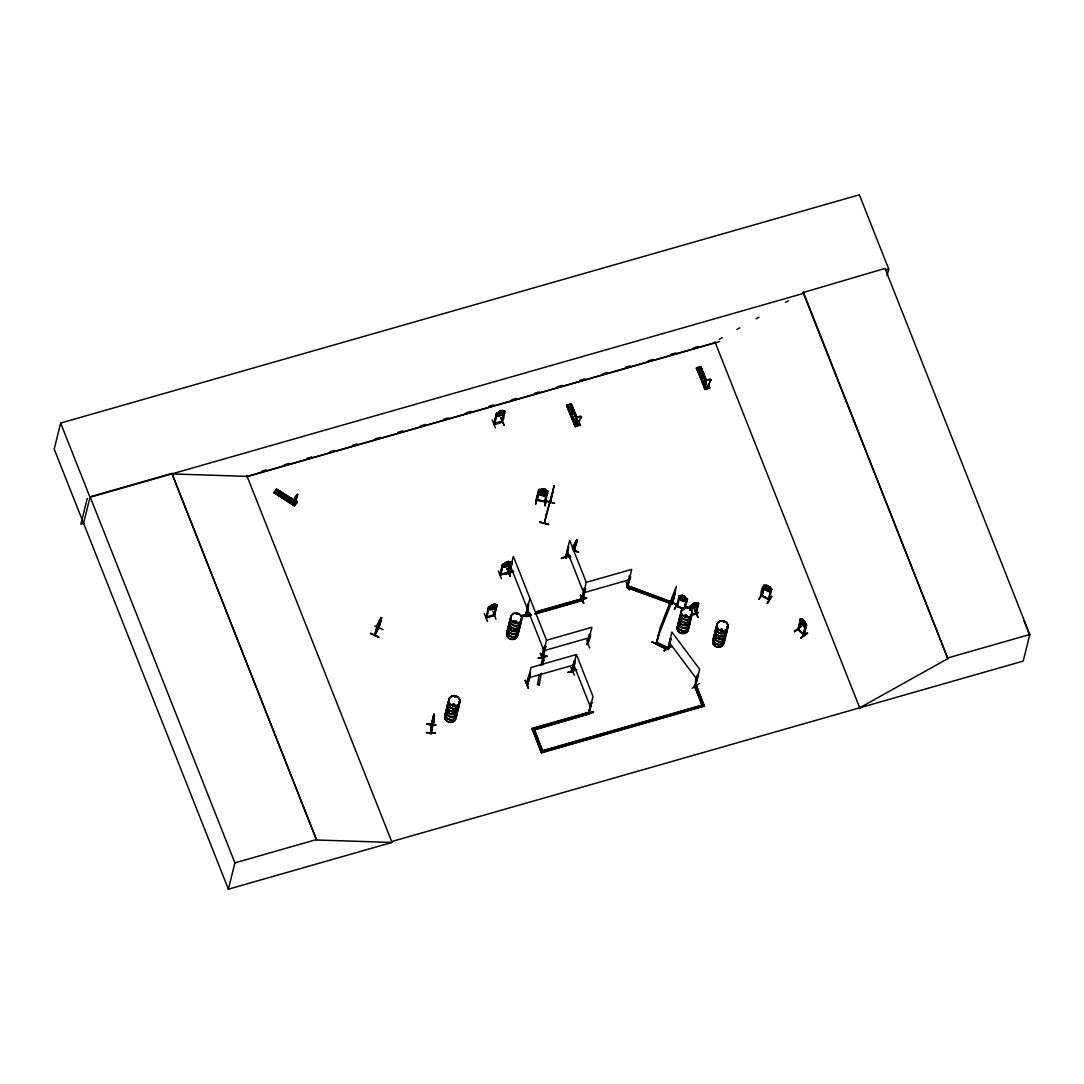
<?xml version="1.0" encoding="UTF-8"?>
<svg xmlns="http://www.w3.org/2000/svg" width="1084" height="1084" viewBox="0 0 1084 1084"><rect width="100%" height="100%" fill="white"/><g stroke="black" fill="none" stroke-linecap="round" stroke-linejoin="round"><path stroke-width="1.5" d="M433.112 720.318L433.749 715.941L433.275 724.18L433.857 721.551M426.784 724.342L435.836 725.088L426.839 724.085M431.595 724.464L431.107 732.933L431.54 724.789M431.256 724.329C429.115 749.857 434.034 718.353 434.156 714.288L431.134 725.142M434.115 715.047L433.736 714.37L434.007 715.142M431.242 732.445L434.44 715.372L433.681 722.527M453.478 705.264L452.963 704.668M454.21 705.454L453.993 705.115M454.67 697.066L455.172 696.551M516.079 622.528L514.724 622.487L515.171 621.308M515.848 622.406L515.266 621.403M516.079 621.918L515.943 622.744M516.485 614.167L516.96 613.923M517.434 614.194L516.851 613.788M686.633 615.807L686.064 616.593L685.495 615.712M687.066 608.205L687.947 608.49M687.92 608.422L687.134 608.043M722.188 629.939L721.185 629.479M723.421 622.27L723.285 621.728M433.83 721.578L430.727 732.161M294.563 499.317L294.726 497.922M296.704 494.792C299.265 493.139 295.187 502.569 293.845 503.789L295.051 497.299L297.775 494.236M295.227 501.77L296.149 502.38M295.39 504.101L296.42 501.933L295.39 504.101L296.596 502.055L296.311 503.193M296.42 502.8C295.349 502.556 294.563 501.418 295.295 502.475M509.778 573.68L512.054 562.596L509.494 573.883L511.269 567.609M526.187 615.468L525.997 613.937M525.659 614.994L529.033 614.086M526.187 615.021L527.231 610.292M509.182 573.097L513.328 556.349L546.512 640.265L542.434 657.351L545.238 646.511C543.341 644.343 541.688 660.21 542.596 655.901M542.827 656.592L542.176 655.928M582.054 599.127L586.281 582.352L569.683 540.401L565.469 557.095L566.173 557.664M566.133 557.664L565.631 556.756M565.794 557.42L565.916 557.122M582.379 599.018L582.203 597.84L583.138 600.319L536.119 613.761M591.092 703.462C586.43 723.556 589.561 705.332 591.728 702.744L589.168 713.055M588.734 713.191L588.571 712.527M580.401 418.207L580.468 418.37A3.035 1.125 -22.2 0 0 580.916 416.527A3.035 1.125 -22.2 0 0 576.918 417.719A3.035 1.125 -22.2 0 0 576.471 419.549L575.807 424.4L578.639 423.559L580.401 418.207A3.035 1.125 -22.2 0 0 580.848 416.364A3.035 1.125 -22.2 0 0 576.851 417.557A3.035 1.125 -22.2 0 0 576.403 419.386L575.739 424.237L578.571 423.397M659.384 632.622L656.186 643.517M656.823 643.083L659.086 632.514M486.689 617.324C486.513 617.202 486.025 616.837 486.824 617.609M494.548 615.048L485.971 617.528M527.827 684.329C523.464 685.955 535.767 658.611 527.678 684.411L526.973 684.532L527.501 683.977M527.908 683.95L526.878 684.221M582.88 598.802L582.203 599.438L584.723 587.894L582.284 599.398M627.826 586.038C624.696 589.696 633.639 574.981 629.343 575.943L626.796 586.647L627.744 586.024M696.077 613.964C688.042 615.319 709.004 609.249 691.077 615.075M493.789 423.519L502.312 421.08M800.954 619.52L800.71 618.679L797.892 629.398L803.745 635.644L803.556 634.37M805.873 624.628L806.591 624.994L804.071 635.468L798.366 628.734M805.805 624.56L803.176 635.048L804.016 635.373M434.291 717.472L433.722 720.481L434.332 716.578M537.488 684.573L539.304 684.587L537.488 684.573L539.304 674.505M540.957 665.088L545.713 646.376L544.954 646.606M539.222 684.912L541.336 673.218M542.772 665.102L544.222 656.985L542.407 657.094M536.797 495.862L535.726 503.992L537.339 495.754M535.726 503.992L537.325 495.74M538.179 493.166L540.821 495.307L543.775 496.038L547.081 494.873M538.287 493.166L540.753 495.429M539.209 489.44L540.035 489.86L539.209 489.44C536.58 491.011 537.637 503.504 536.661 499.426M542.42 488.64L540.266 491.337L541.986 492.732L546.119 492.543L546.417 491.296L545.442 489.263L542.42 488.64L545.428 489.345L548.016 491.526M542.921 490.93L541.648 492.055L542.257 493.627L544.385 493.383L543.897 491.133M547.474 493.342L544.168 494.25L541.201 493.599M544.94 491.12L544.344 489.304L543.355 489.196L539.859 492.99L541.58 494.385L545.699 494.196L544.954 491.038L547.569 493.356M547.135 491.309L547.948 491.228L547.027 491.431L544.412 501.743L545.347 502L544.629 501.418M546.268 497.57L545.157 505.93L546.322 497.597M546.35 497.786L544.764 505.618M547.163 495.009L543.734 495.998M284.74 496.431L284.347 495.252M887.105 275.553L888.717 269.049L859.355 194.822L60.65 423.058L54.2 449.101L228.399 889.178L392.029 842.417L246.786 475.524M87.248 498.41L80.853 524.236L83.725 523.409M83.563 523.328L90.121 496.797L171.882 473.437L316.542 839.992L391.907 842.458L391.581 841.591L1023.215 661.091L1029.8 634.506L885.018 268.439L803.068 292.558L947.85 658.625L859.707 707.811M316.542 839.992L171.882 473.437M274.13 492.556L294.482 505.943L274.049 492.461L276.488 489.101L297.287 502.041L294.699 505.51L273.967 492.705L274.496 491.987M297.246 502.109L276.569 489.141M276.149 493.776L278.547 490.551M281.515 497.136L283.913 493.911M283.615 498.437L286.013 495.225M295.011 500.429L296.975 502.285L297.301 501.486L295.011 500.429L297.301 501.486M295.2 500.171L292.599 504.196L292.761 503.518M294.916 505.117L294.862 505.415M228.399 889.178L234.903 862.864L90.121 496.797M374.739 625.969L383.072 629.601M377.882 624.099L375.159 634.75M377.598 623.964L374.752 634.641M380.647 618.476L381.609 617.65L378.492 628.856L381.609 617.65L380.904 618.937M378.573 627.65C367.124 648.489 383.018 621.972 381.189 617.582M378.492 628.856L381.229 618.341M370.498 633.49L378.817 637.189L370.484 633.557M492.231 419.887L495.347 427.76M494.819 423.6L497.136 413.234L493.694 423.898C504.29 424.4 504.385 418.438 503.938 411.297M496.364 413.451L493.925 424.223L493.952 423.424M497.136 413.234L494.033 423.79M503.924 425.321L500.822 417.448M503.193 414.264L501.675 421.662M504.209 411.486L501.567 422.001M504.927 411.297L504.426 412.963M431.093 725.508L433.736 714.37M484.331 613.612L487.543 621.444M489.412 607.189L488.532 607.148L485.971 617.866L494.467 615.427L496.851 604.709L493.83 615.306M488.532 607.148L488.179 609.167M486.865 617.677L489.304 606.918M498.315 570.916L501.458 578.775M503.355 564.615L502.461 564.479L499.941 575.225L502.569 564.75L503.477 564.561M503.22 564.249L500.537 574.656C501.174 574.466 518.464 569.561 500.794 574.371M500.645 574.669L503.423 564.588M492.949 611.254L495.998 619.167M494.358 614.75L493.721 615.644M513.531 571.62L505.049 574.208L513.586 571.512M506.865 568.436L510.388 576.363L507.231 568.504M509.263 565.252L507.488 572.582M510.239 562.488L510.767 562.04L507.746 572.637M508.152 572.447L510.767 562.04M508.328 572.799L510.93 562.311L508.545 561.498M509.832 573.761L509.534 572.542M536.756 499.453L536.648 500.239L545.32 501.933L547.948 491.228M537.271 500.374L540.008 489.602M544.967 491.011L543.64 492.163L542.054 490.402L545.022 490.998L541.973 490.469C532.745 489.616 546.756 497.38 538.626 491.337M568.409 408.546L572.65 407.286M545.821 501.052L554.656 503.288L545.875 500.822M570.048 404.291L571.187 403.695L566.539 405.348L575.238 426.581L580.116 425.104L578.26 420.551M552.921 491.946L550.238 502.759L554.181 485.537L544.344 523.287M570.956 414.779L575.157 413.654M546.919 512.529L544.303 523.274M521.675 615.915L521.878 616.742L528.951 614.642M525.808 614.194L528.355 603.842M527.298 608.151L526.025 615.753M531.255 615.143L526.39 616.539L525.754 615.089L529.913 598.314M548.518 524.358L539.751 521.865L548.531 524.317M525.943 615.712L528.64 605.346L528.071 603.937M526.39 615.766L527.867 609.56M526.39 616.539L525.808 614.791M575.062 423.925L577.664 423.952M575.943 426.08L566.891 405.159L568.043 404.901M577.298 424.413C575.889 426.527 579.276 425.511 578.585 424.02L577.298 424.413L578.585 424.02M578.639 422.855L579.113 422.218L580.089 425.118M578.937 422.896L579.113 422.218M525.252 680.495L528.409 688.34L525.198 680.454M530.212 673.611L527.827 683.923M528.45 688.137L525.279 680.278M569.899 555.672L561.404 558.26L569.954 555.564M546.973 656.213L538.355 658.083M565.78 557.908L568.409 546.634M566.16 557.84L568.693 547.352M543.531 651.538L542.461 656.294M543.192 656.389L543.192 657.175L545.713 646.376M544.222 656.985L542.691 656.89M570.157 557.298L570.563 556.431M576.39 543.463L576.661 541.661L572.596 548.87L573.544 546.39L572.772 547L577.067 540.008L574.195 550.306M570.604 557.515L566.227 555.523L570.062 557.948M575.861 542.569L574.29 545.564L575.604 543.219M577.013 540.117L574.032 551.255L577.162 540.049L576.105 540.821M574.073 550.442L576.729 539.967M542.528 750.819L534.317 729.518L542.528 750.819L702.066 705.237L694.383 685.779L696.118 684.98L704.41 705.969L541.485 752.824L532.054 728.462L588.802 712.242L589.411 713.773L532.583 730.318L589.411 713.773M573.029 549.602L578.395 552.406L573.043 549.493M578.111 600.414L586.62 597.704L578.246 600.78M540.875 751.293L702.066 705.237M541.485 752.824L532.054 728.462M580.455 595.319L583.68 603.192L580.523 595.143M581.796 598.504L584.425 587.975M584.71 588.68L585.482 588.463L583.097 599.127M583.043 599.222L585.482 588.463M583.138 600.319L582.609 598.463L535.591 611.904M576.62 669.912L568.152 672.148M570.821 667.459L574.425 675.169M571.607 671.091L571.634 671.85L571.525 671.077M571.512 671.809L574.073 661.091L575.13 660.779M572.447 671.579L571.607 671.782L576.403 654.533L531.011 667.514L527.19 684.207M573.721 666.511L572.501 672.039M574.845 660.861L572.582 672.066L575.062 662.92M586.769 640.075L589.615 648.015M587.975 643.937C586.065 646.755 593.205 633.855 589.574 633.855L587.243 644.181M589.574 633.855L587.216 644.56M587.731 644.018L591.918 627.297L546.512 640.265M584.791 714.519L593.341 711.836L586.376 714.546M588.883 713.326L593.002 696.497L576.403 654.533M593.341 711.822L586.159 714.126M626.145 582.094L629.262 590.17M626.552 587.379L627.216 585.577L672.771 602.325L672.107 604.127L626.552 587.379L672.365 603.869L672.636 603.029M627.216 585.577L672.771 602.677L672.08 603.49M708.34 385.091L709.668 388.099L704.79 389.549L696.524 367.923L700.765 366.677L706.321 380.511M700.765 366.677L696.172 368.316M700.521 377.747L704.736 376.622M704.641 386.893L704.275 387.123C709.735 385.294 706.389 388.478 707.608 387.096M709.099 387.991L708.679 385.186L709.559 387.34L705.318 388.6L705.928 389.142M706.863 387.381L706.66 388.709L706.863 387.381C709.342 385.525 707.283 390.145 708.164 387.002M708.516 385.863L708.679 385.186M709.559 387.34L709.668 388.099M659.262 644.804L652.134 641.999M656.213 643.706L660.386 626.877L676.457 586.254L672.107 604.127M656.294 644.33L657.121 642.595L668.083 647.717L667.256 649.452L656.294 644.33L657.121 642.595M660.63 645.292L652.121 642.013M672.08 603.192L672.432 602.541M674.912 593.382C675.806 589.222 671.281 607.799 672.337 602.921M675.183 592.691L672.419 603.734M664.099 650.779L671.579 646.24L664.153 650.63M669.587 601.932L676.768 604.506L668.259 601.213M677.541 605.807L677.432 606.579L680.088 595.848L679.329 595.523L676.552 606.2M682.663 608.788L676.633 606.2L677.635 605.821M667.256 649.452L656.376 644.004M668.205 649.506L667.866 648.53M671.064 638.869L668.286 649.519L667.703 648.747M668.232 649.438L670.359 641.742M687.026 601.051L683.801 601.457L680.996 600.306L682.27 595.279L679.031 595.821M686.985 600.915L683.841 601.376L685.061 596.566L682.229 595.36L680.183 597.691L681.782 599.466L685.657 600.021L685.007 596.579L682.256 595.414M684.058 609.384L686.551 598.896M684.18 609.127L686.023 601.688M685.169 608.219L687.5 599.032L686.633 598.964L687.5 599.032M689.532 608.937L690.928 605.455L689.925 610.197M689.776 607.758L692.242 608.517L695.061 607.717L696.294 602.758L693.421 603.612L691.66 605.671L691.348 606.918L694.83 606.796L697.215 604.032L696.253 602.677L693.381 603.531L690.183 606.105L689.831 607.623M689.817 609.926L690.928 605.455M694.559 609.642L698.096 617.568L694.505 609.642M695.183 614.221L696.971 606.457M696.24 602.812L698.706 603.571L695.942 614.045L695.982 613.287M697.988 603.788L698.475 603.26L695.928 614.005L691.186 615.346M695.047 685.4L695.589 686.064L697.893 674.79C694.302 677.514 695.793 688.381 695.359 684.749M695.508 686.05L699.681 669.248L671.904 632.067L667.771 648.909M703.733 704.79L696.118 684.98M699.465 683.557L692.107 688.272M702.676 706.768L694.465 685.454M763.055 592.094L759.125 599.1M770.968 589.086L771.794 589.235L769.464 586.512L766.673 585.211C758.15 583.002 760.982 611.755 763.868 585.252L764.464 585.97M761.835 595.943L761.415 595.279M761.957 596.336L764.315 585.753M767.255 603.381L771.7 596.444M761.198 595.631C770.995 597.84 767.865 605.577 770.317 591.85M771.794 589.235L768.935 599.94L769.301 599.276M771.266 596.241L767.309 603.436L771.713 596.471M801.361 626.308L794.558 631.444M803.61 626.389L799.911 620.468L800.399 618.761L802.81 619.262M800.71 618.679L798.231 629.14L803.664 634.492M800.886 619.276L798.501 629.926M798.759 629.709L800.52 622.243M805.683 625.902L803.271 634.56M807.404 632.771L800.561 638.124L807.661 633.3M947.85 658.625L803.258 291.799M548.463 524.534L539.629 522.298M543.938 523.22L544.425 522.637M549.913 502.583L550.144 501.865L550.306 502.691M431.486 725.467L434.156 714.288L434.332 715.454M297.599 494.399L293.683 503.694M378.98 627.853L374.942 635.17L378.004 624.005L377.517 624.75L380.674 618.395M545.509 516.892L551.607 495.957M695.806 685.793L695.169 685.074M573.788 551.038L574.29 549.927M574.615 550.144L574.073 551.173M701.212 375.85L701.876 375.064M453.071 704.925L453.248 704.153A5.691 5.095 13.9 0 1 454.684 704.559M454.724 697.161L455.51 696.836M515.09 622.433L515.117 621.471M685.156 615.929L686.578 615.522M722.229 629.804L721.538 630.156M708.204 386.541L709.966 381.175A3.035 1.125 -22.2 0 0 710.426 379.332A3.035 1.125 -22.2 0 0 706.429 380.525A3.035 1.125 -22.2 0 0 705.969 382.367L705.386 387.367L708.204 386.541L710.034 381.338A3.035 1.125 -22.2 0 0 710.494 379.495A3.035 1.125 -22.2 0 0 706.497 380.687A3.035 1.125 -22.2 0 0 706.036 382.53M575.238 542.664L574.154 547.095M574.534 544.927L573.084 548.924L576.756 541.702L572.596 548.87M575.794 543.355L573.314 549.195L575.848 543.26M652.08 642.216L659.045 645.21M676.768 604.506L669.79 601.525M499.887 574.534L500.876 574.628M507.664 572.596L508.288 572.081M582.271 598.802L583.084 598.476M657.812 637.297L673.882 596.661M502.217 421.798L494.006 424.156M380.064 620.82L378.75 623.178L379.617 620.224M574.588 546.309L575.197 544.873M576.444 541.322L573.097 547.257M574.669 547.447L573.246 549.751L576.431 543.396M380.592 620.17L377.056 626.484L381.202 619.303M576.132 542.569L573.49 547.271L574.764 543.179M574.615 546.756L575.726 544.222M679.966 596.105L679.072 595.739L678.625 597.474L680.996 600.306L683.841 601.376M678.652 597.392L681.091 600.211M681.877 597.04L683.15 595.929M685.007 596.579L687.446 599.398M677.961 602.108L674.384 609.533L677.907 602.121M676.701 606.268L682.784 608.531M577.799 423.776L577.135 423.559L577.65 424.291M577.935 424.115L577.528 423.261L577.447 424.088M578.246 424.481L577.908 424.887M370.647 633.219L378.817 637.189M566.268 555.36L570.319 557.406M284.631 496.635L284.767 495.957M276.434 489.236L275.783 490.225M273.967 492.705L295.336 504.751L275.959 492.786M296.46 503.193L277.111 491.16L296.42 503.233L297.273 502.068M668.543 649.357L670.589 638.246L670.806 639.032M381.473 617.717L380.823 618.219M578.463 552.284L573.206 549.317M763.868 585.252L764.491 585.848M763.299 587.108C762.025 592.162 776.307 591.281 768.163 591.485M766.673 585.211L764.667 587.474L766.212 589.357L769.979 590.143L769.464 586.512L771.713 589.601M759.085 599.33L763.217 591.959M761.32 595.658L769.03 599.913M761.876 596.281L762.052 595.577M295.2 497.393L296.447 495.429M274.293 492.326L294.97 505.279M274.631 491.851L295.173 504.941M276.068 489.846L296.772 502.773L275.959 489.887M276.257 489.575L296.935 502.542M509.263 572.813L509.466 573.802M525.564 614.059L526.16 615.387M565.523 557.176L565.821 557.853M589.262 712.744L589.005 712.08M525.821 614.655L529.1 613.761M707.364 386.758L706.7 386.582L707.798 387.422M573.409 413.682L573.477 412.462M701.456 375.321L701.267 376.324M703.15 376.351L701.416 376.433M507.339 566.363L504.494 567.23L502.068 566.417L504.521 567.325L508.626 561.526L502.461 564.479M685.291 615.712L685.969 615.617M686.687 616.647L685.982 615.495M693.069 605.265L695.237 603.314L695.833 604.438M488.139 609.086L490.659 609.94L493.477 609.154L491.824 604.98L489.765 608.341L491.391 608.774L495.32 606.715L494.616 604.167L497.136 605.021L494.304 615.468M497.312 413.451L496.472 413.736L499.616 411.283L502.529 410.551L499.683 411.405L497.57 414.657L501.065 414.576L503.152 413.072L502.488 410.457M536.688 499.792L545.306 501.607M583.612 603.178L580.55 595.13M540.686 653.245L543.49 661.199M378.601 624.276L377.95 624.872L379.224 620.78M501.418 421.608L502.217 421.459M706.904 386.771L707.405 386.595M695.657 605.157L692.879 605.983M707.513 387.096L707.622 387.842M576.038 542.976L576.837 541.743M515.022 621.742L515.537 621.593M453.22 704.315L452.976 705.494M722.229 630.265L720.846 629.98M693.381 603.531L692.188 608.571L698.218 605.238M698.299 605.224L694.993 607.596M507.366 566.458L510.645 564.005L511.025 562.257L508.599 561.444L505.754 562.366L503.992 564.425L503.681 565.672L507.163 565.563L509.25 564.046L508.586 561.593M488.586 607.514C489.399 605.238 498.83 602.948 491.824 605.035M496.689 606.593L493.477 609.154L496.635 606.688M496.391 413.831L499.683 411.405M496.079 415.443L498.437 416.188C508.952 410.579 505.32 413.763 498.383 416.242M799.911 620.468L801.618 624.208M800.995 619.384L800.48 618.869L802.756 619.384L801.062 621.2L802.133 623.598L804.992 625.414L804.843 621.444L806.361 625.292M801.008 626.2L794.558 631.687M794.518 631.606L801.401 626.335M806.591 624.994L804.721 621.498M805.968 626.809L803.542 626.444L806.022 626.891M807.444 633.056L800.642 637.961M577 417.53L571.119 403.885L577.284 419.074M575.225 426.581L567.189 405.159M567.989 406.622L576.715 426.134L568.544 406.459M579.506 425.307L571.187 403.695M696.524 367.923L705.521 389.048M699.546 367.286L700.711 366.785L706.023 380.674M489.521 607.243L488.64 607.419M666.335 649.018L664.14 650.874M668.774 647.541L671.524 646.457M697.893 674.79L698.367 675.413M283.317 495.28L282.883 496.486L284.265 496.838M719.329 339.292L722.269 337.652M736.957 329.455L739.898 327.815M756.063 318.791L758.99 317.151M785.439 302.395L788.38 300.756M587.799 644.384L587.108 644.546M566.607 405.348L575.319 426.554M570.834 404.075L577.067 419.223M576.105 426.337L568.097 406.595M567.731 404.847L576.688 426.147M578.937 425.389L579.818 425.05L578.517 422.11M709.126 388.262L708.15 384.996M572.298 412.096L572.216 413.885M573.246 413.736L571.837 413.451M701.619 375.267L703.055 375.443L702.567 376.907M453.044 704.234L454.413 704.885M721.09 629.126L721.971 629.099M721.416 629.14L722.161 629.221M719.952 638.341L719.22 638.368M720.047 638.584L718.76 637.988M504.141 411.635L504.805 411.351M539.019 489.765L542.461 488.694M544.182 494.168L547.515 493.139M705.318 387.205L708.137 386.365M706.944 387.571L708.245 387.191M706.578 388.519L707.879 388.14M690.955 605.888L690.278 606.091M513.382 571.309L500.09 575.184M569.75 555.347L561.404 558.26M493.654 604.736L491.296 607.419L494.074 606.606L493.627 604.655M486.879 617.04L494.412 614.696M584.818 588.964L585.59 588.734M630.224 575.983L629.343 575.943M521.878 616.769L521.472 615.739L529.981 613.259M530.184 613.476L521.485 615.739M521.648 616.173L530.13 613.585M530.239 613.856L521.77 616.132M581.078 599.994L586.742 598.3M626.877 586.62L627.731 586.376L631.674 569.385L586.281 582.352M545.821 646.647L544.656 645.888M589.682 634.126L590.455 633.896M540.279 653.395L543.911 660.928M587.745 643.611L587.325 644.221M538.341 658.327L546.837 655.847M542.515 657.311L543.247 657.067M691.145 614.804L695.101 613.652M529.548 674.112L530.32 673.882M574.954 661.132L574.073 661.091M576.471 669.492L568.124 672.392M568.111 672.297L576.674 669.695M591.728 702.744L591.146 702.12M586.376 714.478L593.463 712.445M91.598 496.824L803.407 293.425M885.492 269.957L888.717 269.049M261.407 471.35L266.285 469.955M284.171 464.846L289.049 463.451M306.921 458.342L311.799 456.947M329.685 451.838L334.563 450.443M352.436 445.334L357.313 443.939M375.199 438.83L380.077 437.435M397.95 432.326L402.828 430.931M420.714 425.822L425.592 424.427M443.464 419.318L448.342 417.923M466.228 412.814L471.106 411.419M488.979 406.31L493.857 404.915M511.743 399.806L516.607 398.424M534.493 393.302L539.371 391.92M557.244 386.798L562.122 385.416M580.008 380.308L584.886 378.912M602.758 373.804L607.636 372.408M625.522 367.3L630.4 365.904M648.273 360.796L653.151 359.4M671.037 354.292L675.915 352.896M693.787 347.788L698.665 346.392M715.264 342.612L247.125 476.391L171.76 473.925M246.596 476.743L719.695 341.541M500.713 417.665L504.263 425.389M629.099 579.804L583.707 592.772L567.108 550.808M537.136 611.769L580.916 599.249M526.472 616.213L531.336 614.818M534.575 613.896L583.219 599.994M589.33 637.717L543.938 650.685L510.74 566.769M528.423 677.92L573.829 664.953L590.428 706.917M531.973 728.787L588.72 712.567M694.383 685.779L696.036 685.305M541.566 752.499L704.41 705.969M948.039 657.866L1029.8 634.506M234.903 862.864L316.663 839.504M684.424 598.937L681.687 597.772M572.271 412.205L573.273 412.394M513.491 630.617L512.867 630.292M686.308 616.769L685.223 616.091M453.627 705.616L452.882 705.264M510.008 576.444L506.811 568.423M803.732 635.59L806.347 625.17L805.751 624.465M426.798 724.234L435.89 724.871M668.178 648.246L668.327 649.059M537.596 499.778L544.534 501.201M283.818 495.198L284.672 495.727M494.656 604.249L496.851 604.709M502.434 410.511L504.954 411.392M495.984 415.484L498.437 416.188M683.11 596.01L684.6 598.205M677.663 606.024L684.153 608.815M657.039 642.92L666.633 647.405M771.645 589.493L770.873 589.032L768.407 599.615M762.16 595.807L768.461 598.978M702.649 375.118L703.204 375.999M802.729 619.316L804.843 621.444M669.329 642.487L697.107 679.654M501.472 411.093L501.892 412.95L499.859 414.129L499.114 413.749L500.51 411.27M700.901 366.88L706.565 380.511M700.088 367.124L706.361 382.273M699.885 367.029L706.118 382.273M706.443 383.953L700.237 368.777L706.361 383.98M698.123 369.427L705.643 387.611M706.009 389.115L697.31 367.815L705.101 387.774M578.206 422.272L579.547 425.28M577.162 420.809L570.319 404.061L579.222 425.389L570.563 405.836M698.475 603.26L695.359 614.221L695.129 613.544M572.637 671.267L572.853 671.809M546.973 656.254L538.369 658.096M526.065 615.766L525.483 614.438M714.925 341.745L860.046 708.679M60.65 423.058L89.999 497.285M1023.987 620.766L1029.61 635.265M433.37 721.538L433.532 722.351M458.22 705.169A5.691 5.095 13.9 0 1 451.933 711.687A5.691 5.095 13.9 0 1 448.573 703.191M458.329 704.979A5.759 5.176 13.9 0 1 451.96 711.592A5.759 5.176 13.9 0 1 448.546 702.974A5.759 5.176 13.9 0 0 452.001 711.443A5.759 5.176 13.9 0 0 458.369 704.83M447.977 705.616A5.691 5.095 13.9 0 0 450.619 713.922A5.691 5.095 13.9 0 0 457.936 708.909A5.691 5.108 13.9 0 1 450.632 713.814A5.691 5.108 13.9 0 1 447.99 705.494M453.315 703.977A5.691 5.108 13.9 0 1 454.724 704.437M459.047 702.107A5.759 5.176 13.9 0 1 452.665 708.719A5.759 5.176 13.9 0 1 449.264 700.101M458.329 704.681A5.691 5.095 13.9 0 1 452.787 711.321A5.691 5.095 13.9 0 1 447.895 703.801M458.925 702.296A5.691 5.095 13.9 0 1 452.638 708.814A5.691 5.095 13.9 0 1 449.277 700.318M459.047 701.809A5.691 5.095 13.9 0 1 452.76 708.34A5.691 5.095 13.9 0 1 449.399 699.83M456.188 713.353A5.691 5.095 13.9 0 1 450.646 719.993A5.691 5.095 13.9 0 1 445.754 712.473M456.296 713.164A5.759 5.176 13.9 0 1 450.673 719.898A5.759 5.176 13.9 0 1 445.727 712.283M455.917 717.08A5.691 5.095 13.9 0 1 448.586 722.093A5.691 5.095 13.9 0 1 445.944 713.787A5.691 5.108 13.9 0 0 448.613 722.012A5.691 5.108 13.9 0 0 455.944 716.985M457.841 709.153A5.65 5.068 13.9 0 1 450.565 714.139A5.65 5.068 13.9 0 1 447.936 705.887M457.014 710.291A5.759 5.176 13.9 0 1 450.646 716.917A5.759 5.176 13.9 0 1 447.231 708.299M456.635 714.193A5.691 5.095 13.9 0 1 450.023 719.397A5.691 5.095 13.9 0 1 445.876 711.998M456.892 710.481A5.691 5.095 13.9 0 1 450.619 717.012A5.691 5.095 13.9 0 1 447.258 708.502M457.014 710.006A5.691 5.095 13.9 0 1 450.741 716.524A5.691 5.095 13.9 0 1 447.367 708.028M520.117 622.311A5.691 5.095 13.9 0 1 514.561 628.95A5.691 5.095 13.9 0 1 509.683 621.43M520.225 622.121A5.759 5.176 13.9 0 1 514.602 628.856A5.759 5.176 13.9 0 1 509.643 621.24M519.873 625.956A5.691 5.108 13.9 0 1 512.542 630.969A5.691 5.108 13.9 0 1 509.887 622.65A5.691 5.108 13.9 0 0 512.542 630.969A5.691 5.108 13.9 0 0 519.873 625.942A5.691 5.095 13.9 0 1 512.515 631.064A5.691 5.095 13.9 0 1 509.873 622.744M513.708 621.105A5.691 5.095 13.9 0 1 516.594 621.701M520.821 619.438A5.691 5.095 13.9 0 1 514.548 625.969A5.691 5.095 13.9 0 1 511.174 617.473M520.55 623.151A5.691 5.095 13.9 0 1 513.952 628.354A5.691 5.095 13.9 0 1 509.792 620.956M520.943 618.964A5.691 5.095 13.9 0 1 514.656 625.482A5.691 5.095 13.9 0 1 511.296 616.986M518.409 631.837A5.691 5.095 13.9 0 1 511.797 637.04A5.691 5.095 13.9 0 1 507.651 629.628M517.488 632.921A5.691 5.095 13.9 0 1 511.201 639.438A5.691 5.095 13.9 0 1 507.84 630.942M517.515 632.758A5.677 5.095 13.9 0 1 511.255 639.262A5.677 5.095 13.9 0 1 507.895 630.78M519.697 627.636A5.677 5.095 13.9 0 1 511.77 631.037A5.677 5.095 13.9 0 1 509.819 623.015M518.911 627.446A5.759 5.176 13.9 0 1 512.542 634.059A5.759 5.176 13.9 0 1 509.128 625.441M518.531 631.349A5.691 5.095 13.9 0 1 511.919 636.552A5.691 5.095 13.9 0 1 507.773 629.14M518.802 627.636A5.691 5.095 13.9 0 1 514.724 634.221A5.691 5.095 13.9 0 1 507.854 629.343M507.922 628.015A5.691 5.095 13.9 0 1 509.155 625.658M518.558 631.511A5.759 5.176 13.9 0 1 511.865 636.782A5.759 5.176 13.9 0 1 507.651 629.276M518.911 627.148A5.691 5.095 13.9 0 1 515.998 633.422A5.691 5.095 13.9 0 1 508.721 631.01A5.691 5.095 13.9 0 1 510.361 624.316M726.592 631.376A5.691 5.095 13.9 0 1 719.979 636.579A5.691 5.095 13.9 0 1 715.833 629.181M726.714 631.213A5.759 5.176 13.9 0 1 720.006 636.484A5.759 5.176 13.9 0 1 715.806 628.977M727.134 626.85A5.759 5.176 13.9 0 1 720.765 633.462A5.759 5.176 13.9 0 1 717.351 624.845M726.714 630.902A5.691 5.095 13.9 0 1 719.383 635.915A5.691 5.095 13.9 0 1 716.741 627.609M726.985 627.189A5.691 5.095 13.9 0 1 720.697 633.706A5.691 5.095 13.9 0 1 717.337 625.211M727.093 626.701A5.691 5.095 13.9 0 1 720.819 633.232A5.691 5.095 13.9 0 1 717.459 624.723M724.559 639.574A5.691 5.095 13.9 0 1 717.242 644.587A5.691 5.095 13.9 0 1 714.6 636.281M724.681 639.397A5.759 5.176 13.9 0 1 717.256 644.479A5.759 5.176 13.9 0 1 714.573 636.064M723.638 640.658A5.691 5.095 13.9 0 1 717.364 647.189A5.691 5.095 13.9 0 1 714.004 638.693M723.678 640.549A5.691 5.108 13.9 0 1 717.391 647.094A5.691 5.108 13.9 0 1 714.017 638.571M724.952 635.373A5.691 5.095 13.9 0 1 718.665 641.904A5.691 5.095 13.9 0 1 715.304 633.408M724.681 639.086A5.691 5.095 13.9 0 1 717.364 644.099A5.691 5.095 13.9 0 1 714.708 635.793M725.426 636.376A5.759 5.176 13.9 0 1 718.733 641.66A5.759 5.176 13.9 0 1 714.519 634.154M725.399 636.213A5.691 5.095 13.9 0 1 718.787 641.416A5.691 5.095 13.9 0 1 714.641 634.018M715.426 632.921A5.691 5.095 13.9 0 1 716.51 632.067M691.009 617.677A5.691 5.095 13.9 0 1 683.692 622.69A5.691 5.095 13.9 0 1 681.05 614.384M691.172 617.352A5.759 5.176 13.9 0 1 683.747 622.433A5.759 5.176 13.9 0 1 681.064 614.018M690.101 618.761A5.691 5.095 13.9 0 1 683.814 625.292A5.691 5.095 13.9 0 1 680.454 616.782M684.289 615.143A5.691 5.095 13.9 0 1 687.175 615.739A5.691 5.108 13.9 0 0 685.793 615.156M690.129 618.652A5.691 5.108 13.9 0 1 683.841 625.197A5.691 5.108 13.9 0 1 680.467 616.674M691.402 613.476A5.691 5.095 13.9 0 1 685.86 620.116A5.691 5.095 13.9 0 1 680.969 612.596M691.131 617.189A5.691 5.095 13.9 0 1 683.814 622.202A5.691 5.095 13.9 0 1 681.172 613.896M691.849 614.316A5.691 5.095 13.9 0 1 685.237 619.52A5.691 5.095 13.9 0 1 681.091 612.121M681.877 611.024A5.691 5.095 13.9 0 1 682.961 610.17M688.665 624.547A5.691 5.095 13.9 0 1 682.378 631.078A5.691 5.095 13.9 0 1 679.018 622.568M688.069 626.958A5.691 5.095 13.9 0 1 681.782 633.49A5.691 5.095 13.9 0 1 678.421 624.98M677.69 625.915A5.677 5.095 13.9 0 0 682.568 633.408A5.691 5.108 13.9 0 0 688.11 626.85A5.677 5.095 13.9 0 1 682.568 633.408A5.691 5.108 13.9 0 1 677.649 625.969M690.02 619.032A5.677 5.095 13.9 0 1 685.955 625.59A5.677 5.095 13.9 0 1 679.099 620.739A5.691 5.095 13.9 0 0 683.096 628.192A5.691 5.095 13.9 0 0 689.695 622.988M679.167 619.398A5.677 5.095 13.9 0 1 680.4 617.053M689.817 622.826A5.759 5.176 13.9 0 1 683.123 628.097A5.759 5.176 13.9 0 1 678.909 620.59M679.14 622.094A5.691 5.095 13.9 0 0 682.5 630.59A5.691 5.095 13.9 0 0 688.787 624.059A5.759 5.176 13.9 0 1 682.446 630.82A5.759 5.176 13.9 0 1 679.045 622.202M689.817 622.514A5.691 5.095 13.9 0 1 683.218 627.717A5.691 5.095 13.9 0 1 679.058 620.305M426.418 732.54L435.524 733.069L426.418 732.635M277.545 494.656L279.984 491.296L277.545 494.656M279.645 495.957L282.084 492.61L279.645 495.957M505.401 564.019L505.957 565.116L508.003 563.924L507.583 562.068L505.401 564.019M567.826 407.11L572.067 405.85L567.826 407.11M569.29 410.701L573.531 409.454L569.29 410.701M570.076 412.625L574.317 411.364L570.076 412.625M697.405 370.091L701.646 368.831L697.405 370.091M697.988 371.527L702.229 370.267L697.988 371.527M698.868 373.682L703.109 372.422L698.868 373.682M699.641 375.592L703.882 374.332L699.641 375.592M766.32 586.905L766.835 588.707L768.786 588.964L768.461 586.295L766.32 586.905M802.363 621.024L802.661 623.07L804.152 623.856L804.003 620.996L803.352 620.292L802.363 621.024M540.997 491.472L542.271 493.044L540.306 493.992L542.705 493.369L544.629 494.832L543.287 493.247L545.171 492.366L542.867 492.895L540.997 491.472M449.711 703.651A5.691 5.095 13.9 0 0 459.467 703.313A5.691 5.095 13.9 0 0 453.83 695.779A5.691 5.095 13.9 0 0 449.711 703.651A5.691 5.095 13.9 0 0 459.453 703.326A5.691 5.095 13.9 0 0 453.83 695.793A5.691 5.095 13.9 0 0 449.697 703.665M449.67 703.76A5.691 5.108 13.9 0 0 459.44 703.421A5.691 5.108 13.9 0 0 453.803 695.874A5.691 5.108 13.9 0 0 449.67 703.76M511.607 620.793A5.691 5.095 13.9 0 0 521.363 620.454A5.691 5.095 13.9 0 0 515.727 612.934A5.691 5.095 13.9 0 0 511.607 620.793M516.621 621.593A5.691 5.108 13.9 0 0 513.735 620.996A5.691 5.108 13.9 0 1 516.621 621.593M511.553 621.037A5.677 5.095 13.9 0 0 521.282 620.698A5.677 5.095 13.9 0 0 515.672 613.192A5.677 5.095 13.9 0 0 511.553 621.037M719.383 639.004A5.691 5.095 13.9 0 0 725.67 632.487A5.691 5.095 13.9 0 1 719.383 639.018A5.691 5.095 13.9 0 1 716.023 630.522A5.691 5.095 13.9 0 0 719.383 639.004M717.757 628.557A5.691 5.095 13.9 0 0 727.513 628.219A5.691 5.095 13.9 0 0 721.876 620.685A5.691 5.095 13.9 0 0 717.757 628.557M717.73 628.774A5.65 5.068 13.9 0 0 727.418 628.435A5.691 5.108 13.9 0 0 721.863 620.766A5.691 5.108 13.9 0 0 717.73 628.652A5.691 5.108 13.9 0 0 727.5 628.313A5.65 5.068 13.9 0 0 721.822 620.956A5.65 5.068 13.9 0 0 717.73 628.774M682.188 614.831A5.691 5.095 13.9 0 0 691.944 614.492A5.691 5.095 13.9 0 0 686.308 606.972A5.691 5.095 13.9 0 0 682.188 614.831M682.134 615.075A5.677 5.095 13.9 0 0 691.863 614.736A5.677 5.095 13.9 0 0 686.253 607.23A5.677 5.095 13.9 0 0 682.134 615.075"/></g></svg>
